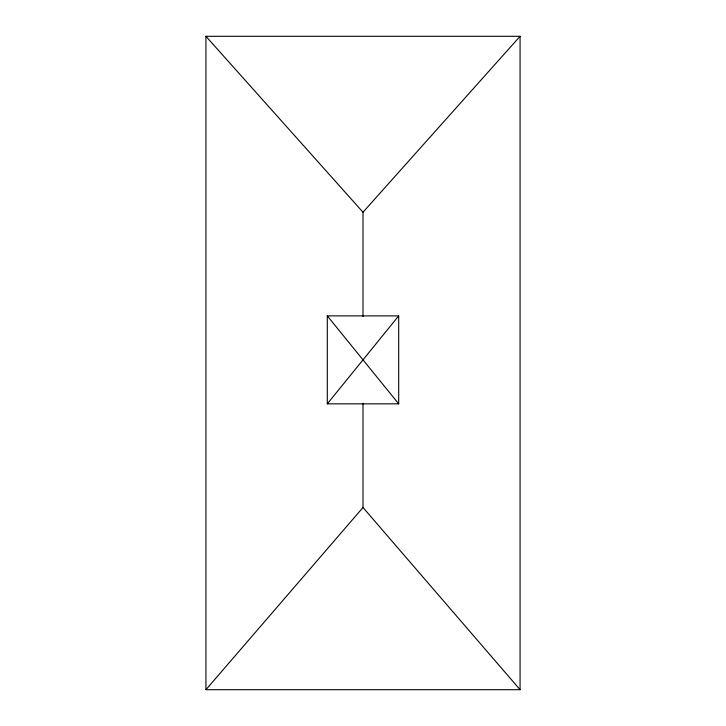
<?xml version="1.0" encoding="UTF-8"?>
<svg xmlns="http://www.w3.org/2000/svg" width="726" height="726" viewBox="0 0 726 726"><rect width="100%" height="100%" fill="white"/><g stroke="black" fill="none" stroke-linecap="round" stroke-linejoin="round"><path stroke-width="1.09" d="M327.308 403.837L398.692 315.883L327.308 315.883L327.308 403.837L398.692 403.837L398.692 315.883M205.93 689.7L205.93 36.3L520.07 36.3L520.07 689.7L205.93 689.7L363 507.501L363 403.22M363 316.491L363 212.219L520.07 36.3M205.93 36.3L363 212.219M363 507.501L520.07 689.7M327.308 315.883L398.692 403.837"/></g></svg>
